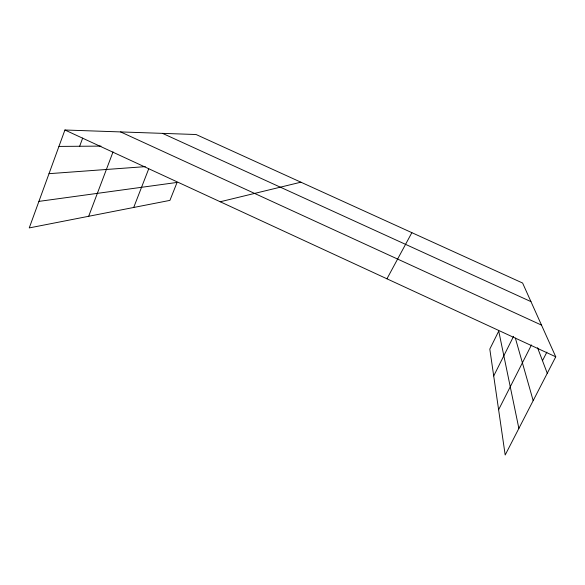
<?xml version="1.0" encoding="UTF-8"?>
<svg xmlns="http://www.w3.org/2000/svg" width="585" height="585" viewBox="0 0 585 585"><rect width="100%" height="100%" fill="white"/><g stroke="black" fill="none" stroke-linecap="round" stroke-linejoin="round"><path stroke-width="0.88" d="M518.873 428.425L498.742 331.095L489.806 349.091L505.184 454.998L555.75 356.806L522.61 283.038L196.092 134.521L64.92 130.002L29.25 227.916L169.935 200.377L177.065 182.432L38.917 201.386M79.655 146.265L82.675 138.075M88.679 216.282L113.044 151.881M133.702 207.47L148.722 168.831M493.711 375.958L513.579 336.309M498.617 409.734L531.458 344.953M542.485 360.696L546.887 352.111M386.948 278.804L411.869 232.669M220.209 201.759L300.895 182.191M49.008 173.679L145.299 166.63M58.939 146.411L101.008 146.111M162.513 133.365L530.961 301.626M120.59 131.917L541.513 325.114M64.92 130.002L555.75 356.806M537.556 347.731L547.267 373.281M515.363 338.101L533.176 400.645"/></g></svg>
